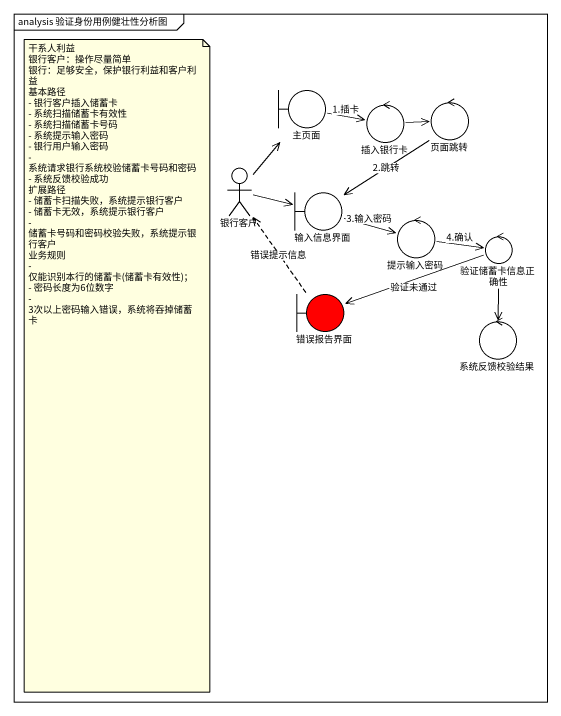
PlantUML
@startuml
mainframe analysis 验证身份用例健壮性分析图
boundary 主页面
control 插入银行卡
control 页面跳转
actor 银行客户
boundary 输入信息界面
control 提示输入密码
control 验证储蓄卡信息正确性
boundary 错误报告界面 #FF0000
control 系统反馈校验结果
主页面 -right-> 插入银行卡 : 1.插卡
插入银行卡 -right-> 页面跳转
页面跳转 --> 输入信息界面 : 2.跳转
银行客户 -up-> 主页面
银行客户 -right-> 输入信息界面
输入信息界面 -right-> 提示输入密码 : 3.输入密码
提示输入密码 -right-> 验证储蓄卡信息正确性 : 4.确认
验证储蓄卡信息正确性 -left-> 错误报告界面 : 验证未通过
验证储蓄卡信息正确性 --> 系统反馈校验结果
错误报告界面 .up.> 银行客户 : 错误提示信息
note as N1
  干系人利益
  银行客户：操作尽量简单
  银行：足够安全，保护银行利益和客户利益
  基本路径
  - 银行客户插入储蓄卡
  - 系统扫描储蓄卡有效性
  - 系统扫描储蓄卡号码
  - 系统提示输入密码
  - 银行用户输入密码
  - 系统请求银行系统校验储蓄卡号码和密码
  - 系统反馈校验成功
  扩展路径
  - 储蓄卡扫描失败，系统提示银行客户
  - 储蓄卡无效，系统提示银行客户
  - 储蓄卡号码和密码校验失败，系统提示银行客户
  业务规则
  - 仅能识别本行的储蓄卡(储蓄卡有效性)；
  - 密码长度为6位数字
  - 3次以上密码输入错误，系统将吞掉储蓄卡
end note
@enduml
